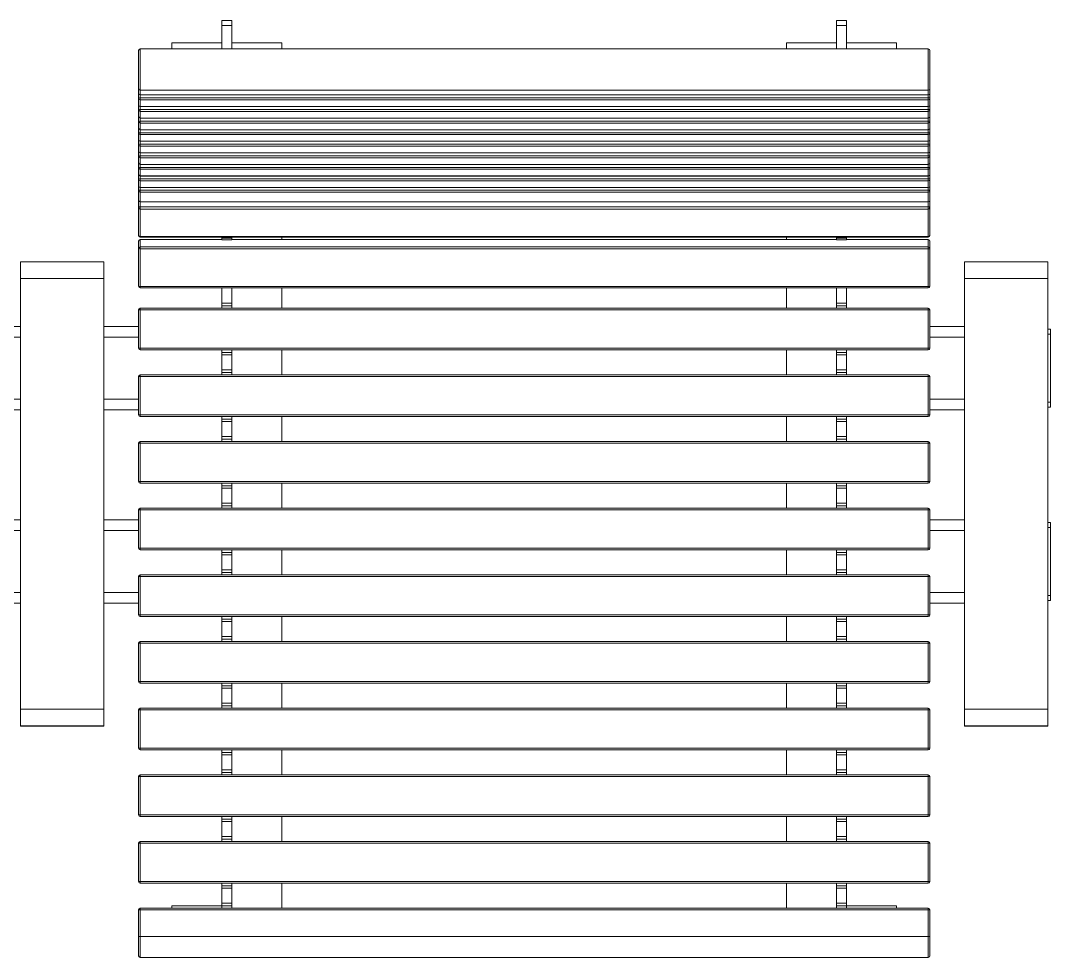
# Model space of a CAD drawing. Header units: millimetres. Extents: x 2717 to 8657, y -3129 to 1071.
# Drawn here: x 5879 to 6497, y -894 to -331 of the extents above; entities that cross this region are included whole.
import ezdxf

# ---------------------------------------------------------------- set-up
doc = ezdxf.new("R2010")
doc.units = ezdxf.units.MM

# ---------------------------------------------------------------- blocks, each defined once
blk = doc.blocks.new('rzut')
at = {"color": 7, "linetype": 'Continuous', "lineweight": 15}
for p, q in [((-2019.42, 739.59), (-2025.42, 739.59)), ((-2025.42, 736.57), (-2025.42, 739.59)), ((-2019.42, 736.57), (-2025.42, 736.57)), ((-2025.42, 726.3), (-2025.42, 736.57)), ((-2019.42, 739.59), (-2019.42, 736.57)), ((-2019.42, 726.3), (-2019.42, 736.57)), ((-1650.42, 739.59), (-1656.42, 739.59)), ((-1656.42, 736.57), (-1656.42, 739.59)), ((-1650.42, 736.57), (-1656.42, 736.57)), ((-1656.42, 726.3), (-1656.42, 736.57)), ((-1650.42, 739.59), (-1650.42, 736.57)), ((-1650.42, 726.3), (-1650.42, 736.57)), ((-2055.42, 726.3), (-2025.42, 726.3)), ((-2055.42, 722.55), (-2055.42, 726.3)), ((-2025.42, 722.55), (-2025.42, 726.3)), ((-2019.42, 726.3), (-1989.42, 726.3)), ((-2019.42, 726.3), (-2019.42, 724.22)), ((-2019.42, 722.55), (-2019.42, 724.22)), ((-1989.42, 726.3), (-1989.42, 722.55)), ((-1686.42, 726.3), (-1656.42, 726.3)), ((-1686.42, 726.3), (-1686.42, 722.55)), ((-1656.42, 726.3), (-1656.42, 724.22)), ((-1656.42, 722.55), (-1656.42, 724.22)), ((-1650.42, 726.3), (-1620.42, 726.3)), ((-1650.42, 724.22), (-1650.42, 726.3)), ((-1650.42, 722.55), (-1650.42, 724.22)), ((-1620.42, 722.55), (-1620.42, 726.3)), ((-2075.42, 698.73), (-2075.42, 721.55)), ((-1601.42, 722.55), (-2074.42, 722.55)), ((-2074.42, 722.55), (-2074.42, 697.74)), ((-1601.42, 697.74), (-1601.42, 722.55)), ((-1600.42, 721.55), (-1600.42, 698.73)), ((-2075.42, 695.94), (-2075.42, 698.73)), ((-1600.42, 698.73), (-1600.42, 695.94)), ((-2075.42, 692.99), (-2075.42, 695.94)), ((-2075.42, 689), (-2075.42, 692.99)), ((-1601.42, 697.74), (-2074.42, 697.74)), ((-2074.42, 697.74), (-2074.42, 694.96)), ((-2074.42, 694.96), (-1601.42, 694.96)), ((-2074.42, 694.96), (-2074.42, 694.94)), ((-2074.42, 694.94), (-1601.42, 694.94)), ((-2074.42, 694.94), (-2074.42, 693.17)), ((-2074.42, 693.17), (-2074.42, 692.01)), ((-2074.42, 693.17), (-1601.42, 693.17)), ((-1601.42, 694.96), (-1601.42, 697.74)), ((-1601.42, 694.94), (-1601.42, 694.96)), ((-1601.42, 693.17), (-1601.42, 694.94)), ((-1601.42, 692.01), (-1601.42, 693.17)), ((-1600.42, 695.94), (-1600.42, 692.99)), ((-1600.42, 692.99), (-1600.42, 689)), ((-2075.42, 686.05), (-2075.42, 689)), ((-1601.42, 692.01), (-2074.42, 692.01)), ((-2074.42, 692.01), (-2074.42, 688.01)), ((-2074.42, 688.01), (-1601.42, 688.01)), ((-2074.42, 688), (-2074.42, 688.01)), ((-2074.42, 688), (-1601.42, 688)), ((-2074.42, 688), (-2074.42, 686.22)), ((-2074.42, 686.22), (-2074.42, 685.06)), ((-2074.42, 686.22), (-1601.42, 686.22)), ((-1601.42, 688.01), (-1601.42, 692.01)), ((-1601.42, 688.01), (-1601.42, 688)), ((-1601.42, 686.22), (-1601.42, 688)), ((-1601.42, 685.06), (-1601.42, 686.22)), ((-1600.42, 689), (-1600.42, 686.05)), ((-2075.42, 682.05), (-2075.42, 686.05)), ((-2075.42, 679.1), (-2075.42, 682.05)), ((-1601.42, 685.06), (-2074.42, 685.06)), ((-2074.42, 685.06), (-2074.42, 681.07)), ((-2074.42, 681.07), (-1601.42, 681.07)), ((-2074.42, 681.05), (-2074.42, 681.07)), ((-2074.42, 681.05), (-1601.42, 681.05)), ((-2074.42, 681.05), (-2074.42, 679.27)), ((-1601.42, 681.07), (-1601.42, 685.06)), ((-1601.42, 681.07), (-1601.42, 681.05)), ((-1601.42, 679.27), (-1601.42, 681.05)), ((-1600.42, 686.05), (-1600.42, 682.05)), ((-1600.42, 682.05), (-1600.42, 679.1)), ((-2075.42, 675.11), (-2075.42, 679.1)), ((-2075.42, 672.15), (-2075.42, 675.11)), ((-2074.42, 679.27), (-2074.42, 678.12)), ((-2074.42, 679.27), (-1601.42, 679.27)), ((-1601.42, 678.12), (-2074.42, 678.12)), ((-2074.42, 678.12), (-2074.42, 674.12)), ((-2074.42, 674.12), (-1601.42, 674.12)), ((-2074.42, 674.11), (-2074.42, 674.12)), ((-2074.42, 674.11), (-1601.42, 674.11)), ((-2074.42, 674.11), (-2074.42, 672.33)), ((-1601.42, 678.12), (-1601.42, 679.27)), ((-1601.42, 674.12), (-1601.42, 678.12)), ((-1601.42, 674.12), (-1601.42, 674.11)), ((-1601.42, 672.33), (-1601.42, 674.11)), ((-1600.42, 679.1), (-1600.42, 675.11)), ((-1600.42, 675.11), (-1600.42, 672.15)), ((-2075.42, 668.16), (-2075.42, 672.15)), ((-2075.42, 665.21), (-2075.42, 668.16)), ((-2074.42, 672.33), (-2074.42, 671.17)), ((-2074.42, 672.33), (-1601.42, 672.33)), ((-1601.42, 671.17), (-2074.42, 671.17)), ((-2074.42, 671.17), (-2074.42, 667.18)), ((-1601.42, 671.17), (-1601.42, 672.33)), ((-1601.42, 667.18), (-1601.42, 671.17)), ((-1600.42, 672.15), (-1600.42, 668.16)), ((-1600.42, 668.16), (-1600.42, 665.21)), ((-2075.42, 661.21), (-2075.42, 665.21)), ((-2074.42, 667.18), (-1601.42, 667.18)), ((-2074.42, 667.16), (-2074.42, 667.18)), ((-2074.42, 667.16), (-1601.42, 667.16)), ((-2074.42, 667.16), (-2074.42, 665.38)), ((-2074.42, 665.38), (-2074.42, 664.22)), ((-2074.42, 665.38), (-1601.42, 665.38)), ((-1601.42, 664.22), (-2074.42, 664.22)), ((-2074.42, 664.22), (-2074.42, 660.23)), ((-1601.42, 667.18), (-1601.42, 667.16)), ((-1601.42, 665.38), (-1601.42, 667.16)), ((-1601.42, 664.22), (-1601.42, 665.38)), ((-1601.42, 660.23), (-1601.42, 664.22)), ((-1600.42, 665.21), (-1600.42, 661.21)), ((-2075.42, 658.26), (-2075.42, 661.21)), ((-2075.42, 654.27), (-2075.42, 658.26)), ((-2074.42, 660.23), (-1601.42, 660.23)), ((-2074.42, 660.21), (-2074.42, 660.23)), ((-2074.42, 660.21), (-1601.42, 660.21)), ((-2074.42, 660.21), (-2074.42, 658.44)), ((-2074.42, 658.44), (-2074.42, 657.28)), ((-2074.42, 658.44), (-1601.42, 658.44)), ((-1601.42, 657.28), (-2074.42, 657.28)), ((-2074.42, 657.28), (-2074.42, 653.28)), ((-1601.42, 660.23), (-1601.42, 660.21)), ((-1601.42, 658.44), (-1601.42, 660.21)), ((-1601.42, 657.28), (-1601.42, 658.44)), ((-1601.42, 653.28), (-1601.42, 657.28)), ((-1600.42, 661.21), (-1600.42, 658.26)), ((-1600.42, 658.26), (-1600.42, 654.27)), ((-2075.42, 651.32), (-2075.42, 654.27)), ((-2075.42, 647.32), (-2075.42, 651.32)), ((-2074.42, 653.28), (-1601.42, 653.28)), ((-2074.42, 653.27), (-2074.42, 653.28)), ((-2074.42, 653.27), (-1601.42, 653.27)), ((-2074.42, 653.27), (-2074.42, 651.49)), ((-2074.42, 651.49), (-2074.42, 650.33)), ((-2074.42, 651.49), (-1601.42, 651.49)), ((-1601.42, 650.33), (-2074.42, 650.33)), ((-2074.42, 650.33), (-2074.42, 646.34)), ((-1601.42, 653.28), (-1601.42, 653.27)), ((-1601.42, 651.49), (-1601.42, 653.27)), ((-1601.42, 650.33), (-1601.42, 651.49)), ((-1601.42, 646.34), (-1601.42, 650.33)), ((-1600.42, 654.27), (-1600.42, 651.32)), ((-1600.42, 651.32), (-1600.42, 647.32)), ((-2075.42, 644.37), (-2075.42, 647.32)), ((-2075.42, 640.38), (-2075.42, 644.37)), ((-2074.42, 646.34), (-1601.42, 646.34)), ((-2074.42, 646.32), (-2074.42, 646.34)), ((-2074.42, 646.32), (-1601.42, 646.32)), ((-2074.42, 646.32), (-2074.42, 644.54)), ((-2074.42, 644.54), (-2074.42, 643.39)), ((-2074.42, 644.54), (-1601.42, 644.54)), ((-1601.42, 643.39), (-2074.42, 643.39)), ((-2074.42, 643.39), (-2074.42, 639.39)), ((-1601.42, 646.34), (-1601.42, 646.32)), ((-1601.42, 644.54), (-1601.42, 646.32)), ((-1601.42, 643.39), (-1601.42, 644.54)), ((-1601.42, 639.39), (-1601.42, 643.39)), ((-1600.42, 647.32), (-1600.42, 644.37)), ((-1600.42, 644.37), (-1600.42, 640.38)), ((-2075.42, 637.51), (-2075.42, 640.38)), ((-2075.42, 631.73), (-2075.42, 637.51)), ((-2074.42, 639.39), (-1601.42, 639.39)), ((-2074.42, 639.38), (-2074.42, 639.39)), ((-2074.42, 639.38), (-1601.42, 639.38)), ((-2074.42, 639.38), (-2074.42, 637.76)), ((-2074.42, 637.76), (-2074.42, 636.54)), ((-2074.42, 637.76), (-1601.42, 637.76)), ((-1601.42, 639.39), (-1601.42, 639.38)), ((-1601.42, 637.76), (-1601.42, 639.38)), ((-1601.42, 636.54), (-1601.42, 637.76)), ((-1600.42, 640.38), (-1600.42, 637.51)), ((-1600.42, 637.51), (-1600.42, 631.73)), ((-2075.42, 627.2), (-2075.42, 631.73)), ((-1601.42, 636.54), (-2074.42, 636.54)), ((-2074.42, 636.54), (-2074.42, 630.76)), ((-2074.42, 630.76), (-1601.42, 630.76)), ((-2074.42, 630.73), (-2074.42, 630.76)), ((-2074.42, 630.73), (-1601.42, 630.73)), ((-2074.42, 630.73), (-2074.42, 627.92)), ((-1601.42, 630.76), (-1601.42, 636.54)), ((-1601.42, 630.76), (-1601.42, 630.73)), ((-1601.42, 627.92), (-1601.42, 630.73)), ((-1600.42, 631.73), (-1600.42, 627.2)), ((-2075.42, 610.66), (-2075.42, 627.2)), ((-2074.42, 626.51), (-2074.42, 627.92)), ((-2074.42, 627.92), (-1601.42, 627.92)), ((-1601.42, 626.51), (-2074.42, 626.51)), ((-2074.42, 626.51), (-2074.42, 609.97)), ((-1601.42, 627.92), (-1601.42, 626.51)), ((-1601.42, 609.97), (-1601.42, 626.51)), ((-1600.42, 627.2), (-1600.42, 610.66)), ((-2075.42, 602.76), (-2075.42, 607.2)), ((-2074.42, 609.97), (-1601.42, 609.97)), ((-2074.42, 609.97), (-2074.42, 609.66)), ((-2074.42, 609.66), (-1601.42, 609.66)), ((-2025.42, 608.2), (-2074.42, 608.2)), ((-2074.42, 608.18), (-2074.42, 608.2)), ((-2074.42, 608.18), (-2074.42, 603.74)), ((-2025.42, 608.18), (-2074.42, 608.18)), ((-2025.42, 609), (-2025.42, 609.66)), ((-2025.42, 609), (-2019.42, 609)), ((-2025.42, 608.1), (-2025.42, 609)), ((-2025.42, 608.1), (-2019.42, 608.1)), ((-2019.42, 609), (-2019.42, 609.66)), ((-2019.42, 609), (-2019.42, 608.1)), ((-1656.42, 608.2), (-2019.42, 608.2)), ((-1656.42, 608.18), (-2019.42, 608.18)), ((-1989.42, 609.66), (-1989.42, 608.2)), ((-1686.42, 609.66), (-1686.42, 608.2)), ((-1656.42, 609), (-1656.42, 609.66)), ((-1656.42, 609), (-1650.42, 609)), ((-1656.42, 608.1), (-1656.42, 609)), ((-1656.42, 608.1), (-1650.42, 608.1)), ((-1650.42, 609), (-1650.42, 609.66)), ((-1650.42, 609), (-1650.42, 608.1)), ((-1601.42, 608.2), (-1650.42, 608.2)), ((-1601.42, 608.18), (-1650.42, 608.18)), ((-1601.42, 609.66), (-1601.42, 609.97)), ((-1601.42, 608.2), (-1601.42, 608.18)), ((-1601.42, 603.74), (-1601.42, 608.18)), ((-1600.42, 607.2), (-1600.42, 602.76)), ((-2075.42, 580.2), (-2075.42, 602.76)), ((-2074.42, 602.57), (-2074.42, 603.74)), ((-2074.42, 603.74), (-1601.42, 603.74)), ((-1601.42, 602.57), (-2074.42, 602.57)), ((-2074.42, 602.57), (-2074.42, 580)), ((-1601.42, 603.74), (-1601.42, 602.57)), ((-1601.42, 580), (-1601.42, 602.57)), ((-1600.42, 602.76), (-1600.42, 580.2)), ((-2096.26, 594.77), (-2146.26, 594.77)), ((-2146.26, 594.77), (-2146.26, 584.78)), ((-2096.26, 594.77), (-2096.26, 584.78)), ((-1529.61, 594.77), (-1579.61, 594.77)), ((-1579.61, 594.77), (-1579.61, 584.78)), ((-1529.61, 594.77), (-1529.61, 584.78)), ((-2146.26, 584.78), (-2146.26, 326.28)), ((-2146.26, 584.78), (-2096.26, 584.78)), ((-2096.26, 584.78), (-2096.26, 326.28)), ((-1579.61, 584.78), (-1579.61, 326.28)), ((-1579.61, 584.78), (-1529.61, 584.78)), ((-1529.61, 584.78), (-1529.61, 326.28)), ((-2074.42, 580), (-1601.42, 580)), ((-2074.42, 580), (-2074.42, 579.2)), ((-2074.42, 579.2), (-1601.42, 579.2)), ((-2019.42, 579.19), (-2025.42, 579.19)), ((-2025.42, 569.92), (-2025.42, 579.19)), ((-2019.42, 569.92), (-2019.42, 579.19)), ((-1989.42, 579.2), (-1989.42, 566.92)), ((-1686.42, 579.2), (-1686.42, 566.92)), ((-1650.42, 579.19), (-1656.42, 579.19)), ((-1656.42, 569.92), (-1656.42, 579.19)), ((-1650.42, 569.92), (-1650.42, 579.19)), ((-1601.42, 579.2), (-1601.42, 580)), ((-2025.42, 569.92), (-2019.42, 569.92)), ((-2025.42, 568.42), (-2025.42, 569.92)), ((-2019.42, 569.92), (-2019.42, 568.42)), ((-1656.42, 569.92), (-1650.42, 569.92)), ((-1656.42, 568.42), (-1656.42, 569.92)), ((-1650.42, 569.92), (-1650.42, 568.42)), ((-2075.42, 542.92), (-2075.42, 565.92)), ((-2074.42, 565.92), (-2075.42, 565.92)), ((-2074.42, 565.92), (-2074.42, 566.92)), ((-2074.42, 566.92), (-1601.42, 566.92)), ((-2074.42, 565.92), (-2074.42, 542.92)), ((-1601.42, 565.92), (-2074.42, 565.92)), ((-2019.42, 568.42), (-2025.42, 568.42)), ((-2025.42, 566.92), (-2025.42, 568.42)), ((-2019.42, 568.42), (-2019.42, 566.92)), ((-1656.42, 568.42), (-1656.42, 566.92)), ((-1650.42, 568.42), (-1656.42, 568.42)), ((-1650.42, 566.92), (-1650.42, 568.42)), ((-1601.42, 566.92), (-1601.42, 565.92)), ((-1601.42, 542.92), (-1601.42, 565.92)), ((-1600.42, 565.92), (-1601.42, 565.92)), ((-1600.42, 565.92), (-1600.42, 542.92)), ((-2146.26, 556.03), (-2167.09, 556.03)), ((-2075.42, 556.03), (-2096.26, 556.03)), ((-1579.61, 556.03), (-1600.42, 556.03)), ((-1528.11, 554.43), (-1529.61, 554.43)), ((-1528.11, 551.43), (-1529.61, 551.43)), ((-1528.11, 554.43), (-1528.11, 551.43)), ((-1528.11, 551.43), (-1528.11, 510.63)), ((-2146.26, 549.63), (-2167.09, 549.63)), ((-2075.42, 549.63), (-2096.26, 549.63)), ((-1579.61, 549.63), (-1600.42, 549.63)), ((-2074.42, 542.92), (-2075.42, 542.92)), ((-2074.42, 542.92), (-2074.42, 541.92)), ((-2074.42, 542.92), (-1601.42, 542.92)), ((-1601.42, 541.92), (-2074.42, 541.92)), ((-2025.42, 540.42), (-2025.42, 541.92)), ((-2025.42, 540.42), (-2019.42, 540.42)), ((-2025.42, 538.92), (-2025.42, 540.42)), ((-2019.42, 538.92), (-2025.42, 538.92)), ((-2025.42, 529.92), (-2025.42, 538.92)), ((-2019.42, 541.92), (-2019.42, 540.42)), ((-2019.42, 540.42), (-2019.42, 538.92)), ((-2019.42, 529.92), (-2019.42, 538.92)), ((-1989.42, 541.92), (-1989.42, 526.92)), ((-1686.42, 541.92), (-1686.42, 526.92)), ((-1656.42, 541.92), (-1656.42, 540.42)), ((-1656.42, 540.42), (-1650.42, 540.42)), ((-1656.42, 538.92), (-1656.42, 540.42)), ((-1650.42, 538.92), (-1656.42, 538.92)), ((-1656.42, 529.92), (-1656.42, 538.92)), ((-1650.42, 540.42), (-1650.42, 541.92)), ((-1650.42, 540.42), (-1650.42, 538.92)), ((-1650.42, 529.92), (-1650.42, 538.92)), ((-1601.42, 541.92), (-1601.42, 542.92)), ((-1600.42, 542.92), (-1601.42, 542.92)), ((-2075.42, 502.92), (-2075.42, 525.92)), ((-2074.42, 525.92), (-2075.42, 525.92)), ((-2074.42, 525.92), (-2074.42, 526.92)), ((-2074.42, 526.92), (-1601.42, 526.92)), ((-2074.42, 525.92), (-2074.42, 502.92)), ((-1601.42, 525.92), (-2074.42, 525.92)), ((-2025.42, 529.92), (-2019.42, 529.92)), ((-2025.42, 528.42), (-2025.42, 529.92)), ((-2019.42, 528.42), (-2025.42, 528.42)), ((-2025.42, 526.92), (-2025.42, 528.42)), ((-2019.42, 529.92), (-2019.42, 528.42)), ((-2019.42, 528.42), (-2019.42, 526.92)), ((-1656.42, 529.92), (-1650.42, 529.92)), ((-1656.42, 528.42), (-1656.42, 529.92)), ((-1656.42, 528.42), (-1656.42, 526.92)), ((-1650.42, 528.42), (-1656.42, 528.42)), ((-1650.42, 529.92), (-1650.42, 528.42)), ((-1650.42, 526.92), (-1650.42, 528.42)), ((-1601.42, 526.92), (-1601.42, 525.92)), ((-1601.42, 502.92), (-1601.42, 525.92)), ((-1600.42, 525.92), (-1601.42, 525.92)), ((-1600.42, 525.92), (-1600.42, 502.92)), ((-2146.26, 512.43), (-2167.09, 512.43)), ((-2075.42, 512.43), (-2096.26, 512.43)), ((-1579.61, 512.43), (-1600.42, 512.43)), ((-1528.11, 510.63), (-1529.61, 510.63)), ((-1528.11, 507.63), (-1529.61, 507.63)), ((-1528.11, 510.63), (-1528.11, 507.63)), ((-2146.26, 506.03), (-2167.09, 506.03)), ((-2075.42, 506.03), (-2096.26, 506.03)), ((-2074.42, 502.92), (-2075.42, 502.92)), ((-2074.42, 502.92), (-2074.42, 501.92)), ((-2074.42, 502.92), (-1601.42, 502.92)), ((-1601.42, 501.92), (-2074.42, 501.92)), ((-2025.42, 500.42), (-2025.42, 501.92)), ((-2019.42, 501.92), (-2019.42, 500.42)), ((-1989.42, 501.92), (-1989.42, 486.92)), ((-1686.42, 501.92), (-1686.42, 486.92)), ((-1656.42, 501.92), (-1656.42, 500.42)), ((-1650.42, 500.42), (-1650.42, 501.92)), ((-1601.42, 501.92), (-1601.42, 502.92)), ((-1600.42, 502.92), (-1601.42, 502.92)), ((-1579.61, 506.03), (-1600.42, 506.03)), ((-2025.42, 500.42), (-2019.42, 500.42)), ((-2025.42, 498.92), (-2025.42, 500.42)), ((-2019.42, 498.92), (-2025.42, 498.92)), ((-2025.42, 489.92), (-2025.42, 498.92)), ((-2019.42, 500.42), (-2019.42, 498.92)), ((-2019.42, 489.92), (-2019.42, 498.92)), ((-1656.42, 500.42), (-1650.42, 500.42)), ((-1656.42, 498.92), (-1656.42, 500.42)), ((-1650.42, 498.92), (-1656.42, 498.92)), ((-1656.42, 489.92), (-1656.42, 498.92)), ((-1650.42, 500.42), (-1650.42, 498.92)), ((-1650.42, 489.92), (-1650.42, 498.92)), ((-2025.42, 489.92), (-2019.42, 489.92)), ((-2025.42, 488.42), (-2025.42, 489.92)), ((-2019.42, 488.42), (-2025.42, 488.42)), ((-2025.42, 486.92), (-2025.42, 488.42)), ((-2019.42, 489.92), (-2019.42, 488.42)), ((-2019.42, 488.42), (-2019.42, 486.92)), ((-1656.42, 489.92), (-1650.42, 489.92)), ((-1656.42, 488.42), (-1656.42, 489.92)), ((-1656.42, 488.42), (-1656.42, 486.92)), ((-1650.42, 488.42), (-1656.42, 488.42)), ((-1650.42, 489.92), (-1650.42, 488.42)), ((-1650.42, 486.92), (-1650.42, 488.42)), ((-2075.42, 462.92), (-2075.42, 485.92)), ((-2074.42, 485.92), (-2075.42, 485.92)), ((-2074.42, 485.92), (-2074.42, 486.92)), ((-2074.42, 486.92), (-1601.42, 486.92)), ((-2074.42, 485.92), (-2074.42, 462.92)), ((-1601.42, 485.92), (-2074.42, 485.92)), ((-1601.42, 486.92), (-1601.42, 485.92)), ((-1601.42, 462.92), (-1601.42, 485.92)), ((-1600.42, 485.92), (-1601.42, 485.92)), ((-1600.42, 485.92), (-1600.42, 462.92)), ((-2074.42, 462.92), (-2075.42, 462.92)), ((-2074.42, 462.92), (-2074.42, 461.92)), ((-2074.42, 462.92), (-1601.42, 462.92)), ((-1601.42, 461.92), (-2074.42, 461.92)), ((-2025.42, 460.42), (-2025.42, 461.92)), ((-2025.42, 460.42), (-2019.42, 460.42)), ((-2025.42, 458.92), (-2025.42, 460.42)), ((-2019.42, 458.92), (-2025.42, 458.92)), ((-2025.42, 449.92), (-2025.42, 458.92)), ((-2019.42, 461.92), (-2019.42, 460.42)), ((-2019.42, 460.42), (-2019.42, 458.92)), ((-2019.42, 449.92), (-2019.42, 458.92)), ((-1989.42, 461.92), (-1989.42, 446.92)), ((-1686.42, 461.92), (-1686.42, 446.92)), ((-1656.42, 461.92), (-1656.42, 460.42)), ((-1656.42, 460.42), (-1650.42, 460.42)), ((-1656.42, 458.92), (-1656.42, 460.42)), ((-1650.42, 458.92), (-1656.42, 458.92)), ((-1656.42, 449.92), (-1656.42, 458.92)), ((-1650.42, 460.42), (-1650.42, 461.92)), ((-1650.42, 460.42), (-1650.42, 458.92)), ((-1650.42, 449.92), (-1650.42, 458.92)), ((-1601.42, 461.92), (-1601.42, 462.92)), ((-1600.42, 462.92), (-1601.42, 462.92)), ((-2075.42, 422.92), (-2075.42, 445.92)), ((-2074.42, 445.92), (-2075.42, 445.92)), ((-2074.42, 445.92), (-2074.42, 446.92)), ((-2074.42, 446.92), (-1601.42, 446.92)), ((-2074.42, 445.92), (-2074.42, 422.92)), ((-1601.42, 445.92), (-2074.42, 445.92)), ((-2025.42, 449.92), (-2019.42, 449.92)), ((-2025.42, 448.42), (-2025.42, 449.92)), ((-2019.42, 448.42), (-2025.42, 448.42)), ((-2025.42, 446.92), (-2025.42, 448.42)), ((-2019.42, 449.92), (-2019.42, 448.42)), ((-2019.42, 448.42), (-2019.42, 446.92)), ((-1656.42, 449.92), (-1650.42, 449.92)), ((-1656.42, 448.42), (-1656.42, 449.92)), ((-1656.42, 448.42), (-1656.42, 446.92)), ((-1650.42, 448.42), (-1656.42, 448.42)), ((-1650.42, 449.92), (-1650.42, 448.42)), ((-1650.42, 446.92), (-1650.42, 448.42)), ((-1601.42, 446.92), (-1601.42, 445.92)), ((-1601.42, 422.92), (-1601.42, 445.92)), ((-1600.42, 445.92), (-1601.42, 445.92)), ((-1600.42, 445.92), (-1600.42, 422.92)), ((-2146.26, 439.91), (-2167.09, 439.91)), ((-2075.42, 439.91), (-2096.26, 439.91)), ((-1579.61, 439.91), (-1600.42, 439.91)), ((-2146.26, 433.51), (-2167.09, 433.51)), ((-2075.42, 433.51), (-2096.26, 433.51)), ((-1579.61, 433.51), (-1600.42, 433.51)), ((-1528.11, 438.31), (-1529.61, 438.31)), ((-1528.11, 435.31), (-1529.61, 435.31)), ((-1528.11, 438.31), (-1528.11, 435.31)), ((-1528.11, 435.31), (-1528.11, 394.51)), ((-2074.42, 422.92), (-2075.42, 422.92)), ((-2074.42, 422.92), (-2074.42, 421.92)), ((-2074.42, 422.92), (-1601.42, 422.92)), ((-1601.42, 421.92), (-2074.42, 421.92)), ((-2025.42, 420.42), (-2025.42, 421.92)), ((-2025.42, 420.42), (-2019.42, 420.42)), ((-2025.42, 418.92), (-2025.42, 420.42)), ((-2019.42, 421.92), (-2019.42, 420.42)), ((-2019.42, 420.42), (-2019.42, 418.92)), ((-1989.42, 421.92), (-1989.42, 406.92)), ((-1686.42, 421.92), (-1686.42, 406.92)), ((-1656.42, 421.92), (-1656.42, 420.42)), ((-1656.42, 420.42), (-1650.42, 420.42)), ((-1656.42, 418.92), (-1656.42, 420.42)), ((-1650.42, 420.42), (-1650.42, 421.92)), ((-1650.42, 420.42), (-1650.42, 418.92)), ((-1601.42, 421.92), (-1601.42, 422.92)), ((-1600.42, 422.92), (-1601.42, 422.92)), ((-2019.42, 418.92), (-2025.42, 418.92)), ((-2025.42, 409.92), (-2025.42, 418.92)), ((-2019.42, 409.92), (-2019.42, 418.92)), ((-1650.42, 418.92), (-1656.42, 418.92)), ((-1656.42, 409.92), (-1656.42, 418.92)), ((-1650.42, 409.92), (-1650.42, 418.92)), ((-2025.42, 409.92), (-2019.42, 409.92)), ((-2025.42, 408.42), (-2025.42, 409.92)), ((-2019.42, 408.42), (-2025.42, 408.42)), ((-2025.42, 406.92), (-2025.42, 408.42)), ((-2019.42, 409.92), (-2019.42, 408.42)), ((-2019.42, 408.42), (-2019.42, 406.92)), ((-1656.42, 409.92), (-1650.42, 409.92)), ((-1656.42, 408.42), (-1656.42, 409.92)), ((-1656.42, 408.42), (-1656.42, 406.92)), ((-1650.42, 408.42), (-1656.42, 408.42)), ((-1650.42, 409.92), (-1650.42, 408.42)), ((-1650.42, 406.92), (-1650.42, 408.42)), ((-2075.42, 382.92), (-2075.42, 405.92)), ((-2074.42, 405.92), (-2075.42, 405.92)), ((-2074.42, 405.92), (-2074.42, 406.92)), ((-2074.42, 406.92), (-1601.42, 406.92)), ((-2074.42, 405.92), (-2074.42, 382.92)), ((-1601.42, 405.92), (-2074.42, 405.92)), ((-1601.42, 406.92), (-1601.42, 405.92)), ((-1601.42, 382.92), (-1601.42, 405.92)), ((-1600.42, 405.92), (-1601.42, 405.92)), ((-1600.42, 405.92), (-1600.42, 382.92)), ((-2146.26, 396.31), (-2167.09, 396.31)), ((-2075.42, 396.31), (-2096.26, 396.31)), ((-1579.61, 396.31), (-1600.42, 396.31)), ((-2146.26, 389.91), (-2167.09, 389.91)), ((-2075.42, 389.91), (-2096.26, 389.91)), ((-1579.61, 389.91), (-1600.42, 389.91)), ((-1528.11, 394.51), (-1529.61, 394.51)), ((-1528.11, 391.51), (-1529.61, 391.51)), ((-1528.11, 394.51), (-1528.11, 391.51)), ((-2074.42, 382.92), (-2075.42, 382.92)), ((-2074.42, 382.92), (-2074.42, 381.92)), ((-2074.42, 382.92), (-1601.42, 382.92)), ((-1601.42, 381.92), (-2074.42, 381.92)), ((-2025.42, 380.42), (-2025.42, 381.92)), ((-2025.42, 380.42), (-2019.42, 380.42)), ((-2025.42, 378.92), (-2025.42, 380.42)), ((-2019.42, 378.92), (-2025.42, 378.92)), ((-2025.42, 369.92), (-2025.42, 378.92)), ((-2019.42, 381.92), (-2019.42, 380.42)), ((-2019.42, 380.42), (-2019.42, 378.92)), ((-2019.42, 369.92), (-2019.42, 378.92)), ((-1989.42, 381.92), (-1989.42, 366.92)), ((-1686.42, 381.92), (-1686.42, 366.92)), ((-1656.42, 381.92), (-1656.42, 380.42)), ((-1656.42, 380.42), (-1650.42, 380.42)), ((-1656.42, 378.92), (-1656.42, 380.42)), ((-1650.42, 378.92), (-1656.42, 378.92)), ((-1656.42, 369.92), (-1656.42, 378.92)), ((-1650.42, 380.42), (-1650.42, 381.92)), ((-1650.42, 380.42), (-1650.42, 378.92)), ((-1650.42, 369.92), (-1650.42, 378.92)), ((-1601.42, 381.92), (-1601.42, 382.92)), ((-1600.42, 382.92), (-1601.42, 382.92)), ((-2075.42, 342.92), (-2075.42, 365.92)), ((-2074.42, 365.92), (-2075.42, 365.92)), ((-2074.42, 365.92), (-2074.42, 366.92)), ((-2074.42, 366.92), (-1601.42, 366.92)), ((-2074.42, 365.92), (-2074.42, 342.92)), ((-1601.42, 365.92), (-2074.42, 365.92)), ((-2025.42, 369.92), (-2019.42, 369.92)), ((-2025.42, 368.42), (-2025.42, 369.92)), ((-2019.42, 368.42), (-2025.42, 368.42)), ((-2025.42, 366.92), (-2025.42, 368.42)), ((-2019.42, 369.92), (-2019.42, 368.42)), ((-2019.42, 368.42), (-2019.42, 366.92)), ((-1656.42, 369.92), (-1650.42, 369.92)), ((-1656.42, 368.42), (-1656.42, 369.92)), ((-1656.42, 368.42), (-1656.42, 366.92)), ((-1650.42, 368.42), (-1656.42, 368.42)), ((-1650.42, 369.92), (-1650.42, 368.42)), ((-1650.42, 366.92), (-1650.42, 368.42)), ((-1601.42, 366.92), (-1601.42, 365.92)), ((-1601.42, 342.92), (-1601.42, 365.92)), ((-1600.42, 365.92), (-1601.42, 365.92)), ((-1600.42, 365.92), (-1600.42, 342.92)), ((-2074.42, 342.92), (-2075.42, 342.92)), ((-2074.42, 342.92), (-2074.42, 341.92)), ((-2074.42, 342.92), (-1601.42, 342.92)), ((-1601.42, 341.92), (-2074.42, 341.92)), ((-2025.42, 340.42), (-2025.42, 341.92)), ((-2025.42, 340.42), (-2019.42, 340.42)), ((-2025.42, 338.92), (-2025.42, 340.42)), ((-2019.42, 341.92), (-2019.42, 340.42)), ((-2019.42, 340.42), (-2019.42, 338.92)), ((-1989.42, 341.92), (-1989.42, 326.92)), ((-1686.42, 341.92), (-1686.42, 326.92)), ((-1656.42, 341.92), (-1656.42, 340.42)), ((-1656.42, 340.42), (-1650.42, 340.42)), ((-1656.42, 338.92), (-1656.42, 340.42)), ((-1650.42, 340.42), (-1650.42, 341.92)), ((-1650.42, 340.42), (-1650.42, 338.92)), ((-1601.42, 341.92), (-1601.42, 342.92)), ((-1600.42, 342.92), (-1601.42, 342.92)), ((-2019.42, 338.92), (-2025.42, 338.92)), ((-2025.42, 329.92), (-2025.42, 338.92)), ((-2019.42, 329.92), (-2019.42, 338.92)), ((-1650.42, 338.92), (-1656.42, 338.92)), ((-1656.42, 329.92), (-1656.42, 338.92)), ((-1650.42, 329.92), (-1650.42, 338.92)), ((-2025.42, 329.92), (-2019.42, 329.92)), ((-2025.42, 328.42), (-2025.42, 329.92)), ((-2019.42, 328.42), (-2025.42, 328.42)), ((-2025.42, 326.92), (-2025.42, 328.42)), ((-2019.42, 329.92), (-2019.42, 328.42)), ((-2019.42, 328.42), (-2019.42, 326.92)), ((-1656.42, 329.92), (-1650.42, 329.92)), ((-1656.42, 328.42), (-1656.42, 329.92)), ((-1656.42, 328.42), (-1656.42, 326.92)), ((-1650.42, 328.42), (-1656.42, 328.42)), ((-1650.42, 329.92), (-1650.42, 328.42)), ((-1650.42, 326.92), (-1650.42, 328.42)), ((-2146.26, 326.28), (-2146.26, 316.28)), ((-2146.26, 326.28), (-2096.26, 326.28)), ((-2096.26, 326.28), (-2096.26, 316.28)), ((-2075.42, 302.92), (-2075.42, 325.92)), ((-2074.42, 325.92), (-2075.42, 325.92)), ((-2074.42, 325.92), (-2074.42, 326.92)), ((-2074.42, 326.92), (-1601.42, 326.92)), ((-2074.42, 325.92), (-2074.42, 302.92)), ((-1601.42, 325.92), (-2074.42, 325.92)), ((-1601.42, 326.92), (-1601.42, 325.92)), ((-1601.42, 302.92), (-1601.42, 325.92)), ((-1600.42, 325.92), (-1601.42, 325.92)), ((-1600.42, 325.92), (-1600.42, 302.92)), ((-1579.61, 326.28), (-1579.61, 316.28)), ((-1579.61, 326.28), (-1529.61, 326.28)), ((-1529.61, 326.28), (-1529.61, 316.28)), ((-2146.26, 316.28), (-2096.26, 316.28)), ((-2146.26, 316.28), (-2146.26, 316.25)), ((-2146.26, 316.25), (-2096.26, 316.25)), ((-2096.26, 316.28), (-2096.26, 316.25)), ((-1579.61, 316.28), (-1529.61, 316.28)), ((-1579.61, 316.28), (-1579.61, 316.25)), ((-1579.61, 316.25), (-1529.61, 316.25)), ((-1529.61, 316.28), (-1529.61, 316.25)), ((-2074.42, 302.92), (-2075.42, 302.92)), ((-2074.42, 302.92), (-2074.42, 301.92)), ((-2074.42, 302.92), (-1601.42, 302.92)), ((-1601.42, 301.92), (-1601.42, 302.92)), ((-1600.42, 302.92), (-1601.42, 302.92)), ((-1601.42, 301.92), (-2074.42, 301.92)), ((-2025.42, 300.42), (-2025.42, 301.92)), ((-2025.42, 300.42), (-2019.42, 300.42)), ((-2025.42, 298.92), (-2025.42, 300.42)), ((-2019.42, 298.92), (-2025.42, 298.92)), ((-2025.42, 289.92), (-2025.42, 298.92)), ((-2019.42, 301.92), (-2019.42, 300.42)), ((-2019.42, 300.42), (-2019.42, 298.92)), ((-2019.42, 289.92), (-2019.42, 298.92)), ((-1989.42, 301.92), (-1989.42, 286.92)), ((-1686.42, 301.92), (-1686.42, 286.92)), ((-1656.42, 301.92), (-1656.42, 300.42)), ((-1656.42, 300.42), (-1650.42, 300.42)), ((-1656.42, 298.92), (-1656.42, 300.42)), ((-1650.42, 298.92), (-1656.42, 298.92)), ((-1656.42, 289.92), (-1656.42, 298.92)), ((-1650.42, 300.42), (-1650.42, 301.92)), ((-1650.42, 300.42), (-1650.42, 298.92)), ((-1650.42, 289.92), (-1650.42, 298.92)), ((-2075.42, 262.92), (-2075.42, 285.92)), ((-2074.42, 285.92), (-2075.42, 285.92)), ((-2074.42, 285.92), (-2074.42, 286.92)), ((-2074.42, 286.92), (-1601.42, 286.92)), ((-2074.42, 285.92), (-2074.42, 262.92)), ((-1601.42, 285.92), (-2074.42, 285.92)), ((-2025.42, 289.92), (-2019.42, 289.92)), ((-2025.42, 288.42), (-2025.42, 289.92)), ((-2019.42, 288.42), (-2025.42, 288.42)), ((-2025.42, 286.92), (-2025.42, 288.42)), ((-2019.42, 289.92), (-2019.42, 288.42)), ((-2019.42, 288.42), (-2019.42, 286.92)), ((-1656.42, 289.92), (-1650.42, 289.92)), ((-1656.42, 288.42), (-1656.42, 289.92)), ((-1656.42, 288.42), (-1656.42, 286.92)), ((-1650.42, 288.42), (-1656.42, 288.42)), ((-1650.42, 289.92), (-1650.42, 288.42)), ((-1650.42, 286.92), (-1650.42, 288.42)), ((-1601.42, 286.92), (-1601.42, 285.92)), ((-1601.42, 262.92), (-1601.42, 285.92)), ((-1600.42, 285.92), (-1601.42, 285.92)), ((-1600.42, 285.92), (-1600.42, 262.92)), ((-2074.42, 262.92), (-2075.42, 262.92)), ((-2074.42, 262.92), (-2074.42, 261.92)), ((-2074.42, 262.92), (-1601.42, 262.92)), ((-1601.42, 261.92), (-2074.42, 261.92)), ((-2025.42, 260.42), (-2025.42, 261.92)), ((-2025.42, 260.42), (-2019.42, 260.42)), ((-2025.42, 258.92), (-2025.42, 260.42)), ((-2019.42, 261.92), (-2019.42, 260.42)), ((-2019.42, 260.42), (-2019.42, 258.92)), ((-1989.42, 261.92), (-1989.42, 246.92)), ((-1686.42, 261.92), (-1686.42, 246.92)), ((-1656.42, 261.92), (-1656.42, 260.42)), ((-1656.42, 260.42), (-1650.42, 260.42)), ((-1656.42, 258.92), (-1656.42, 260.42)), ((-1650.42, 260.42), (-1650.42, 261.92)), ((-1650.42, 260.42), (-1650.42, 258.92)), ((-1601.42, 261.92), (-1601.42, 262.92)), ((-1600.42, 262.92), (-1601.42, 262.92)), ((-2019.42, 258.92), (-2025.42, 258.92)), ((-2025.42, 249.92), (-2025.42, 258.92)), ((-2019.42, 249.92), (-2019.42, 258.92)), ((-1650.42, 258.92), (-1656.42, 258.92)), ((-1656.42, 249.92), (-1656.42, 258.92)), ((-1650.42, 249.92), (-1650.42, 258.92)), ((-2025.42, 249.92), (-2019.42, 249.92)), ((-2025.42, 248.42), (-2025.42, 249.92)), ((-2019.42, 248.42), (-2025.42, 248.42)), ((-2025.42, 246.92), (-2025.42, 248.42)), ((-2019.42, 249.92), (-2019.42, 248.42)), ((-2019.42, 248.42), (-2019.42, 246.92)), ((-1656.42, 249.92), (-1650.42, 249.92)), ((-1656.42, 248.42), (-1656.42, 249.92)), ((-1656.42, 248.42), (-1656.42, 246.92)), ((-1650.42, 248.42), (-1656.42, 248.42)), ((-1650.42, 249.92), (-1650.42, 248.42)), ((-1650.42, 246.92), (-1650.42, 248.42)), ((-2075.42, 222.92), (-2075.42, 245.92)), ((-2074.42, 245.92), (-2075.42, 245.92)), ((-2074.42, 245.92), (-2074.42, 246.92)), ((-2074.42, 246.92), (-1601.42, 246.92)), ((-2074.42, 245.92), (-2074.42, 222.92)), ((-1601.42, 245.92), (-2074.42, 245.92)), ((-1601.42, 246.92), (-1601.42, 245.92)), ((-1601.42, 222.92), (-1601.42, 245.92)), ((-1600.42, 245.92), (-1601.42, 245.92)), ((-1600.42, 245.92), (-1600.42, 222.92)), ((-2074.42, 222.92), (-2075.42, 222.92)), ((-2074.42, 222.92), (-2074.42, 221.92)), ((-2074.42, 222.92), (-1601.42, 222.92)), ((-1601.42, 221.92), (-1601.42, 222.92)), ((-1600.42, 222.92), (-1601.42, 222.92)), ((-1601.42, 221.92), (-2074.42, 221.92)), ((-2025.42, 220.42), (-2025.42, 221.92)), ((-2025.42, 220.42), (-2019.42, 220.42)), ((-2025.42, 218.92), (-2025.42, 220.42)), ((-2019.42, 218.92), (-2025.42, 218.92)), ((-2025.42, 209.92), (-2025.42, 218.92)), ((-2019.42, 221.92), (-2019.42, 220.42)), ((-2019.42, 220.42), (-2019.42, 218.92)), ((-2019.42, 209.92), (-2019.42, 218.92)), ((-1989.42, 221.92), (-1989.42, 206.92)), ((-1686.42, 221.92), (-1686.42, 206.92)), ((-1656.42, 221.92), (-1656.42, 220.42)), ((-1656.42, 220.42), (-1650.42, 220.42)), ((-1656.42, 218.92), (-1656.42, 220.42)), ((-1650.42, 218.92), (-1656.42, 218.92)), ((-1656.42, 209.92), (-1656.42, 218.92)), ((-1650.42, 220.42), (-1650.42, 221.92)), ((-1650.42, 220.42), (-1650.42, 218.92)), ((-1650.42, 209.92), (-1650.42, 218.92)), ((-2075.42, 189.91), (-2075.42, 205.92)), ((-2075.42, 205.92), (-2074.42, 205.92)), ((-2074.42, 206.92), (-1601.42, 206.92)), ((-2074.42, 205.92), (-2074.42, 206.92)), ((-2074.42, 205.92), (-2074.42, 189.91)), ((-1601.42, 205.92), (-2074.42, 205.92)), ((-2055.42, 206.92), (-2055.42, 208.42)), ((-2055.42, 208.42), (-2025.42, 208.42)), ((-2025.42, 209.92), (-2019.42, 209.92)), ((-2025.42, 208.42), (-2025.42, 209.92)), ((-2025.42, 208.42), (-2025.42, 206.92)), ((-2019.42, 208.42), (-2025.42, 208.42)), ((-2025.42, 206.92), (-2025.42, 208.42)), ((-2019.42, 209.92), (-2019.42, 208.42)), ((-2019.42, 208.42), (-2019.42, 206.92)), ((-1656.42, 209.92), (-1650.42, 209.92)), ((-1656.42, 208.42), (-1656.42, 209.92)), ((-1656.42, 208.42), (-1656.42, 206.92)), ((-1650.42, 208.42), (-1656.42, 208.42)), ((-1650.42, 209.92), (-1650.42, 208.42)), ((-1650.42, 206.92), (-1650.42, 208.42)), ((-1650.42, 208.42), (-1620.42, 208.42)), ((-1650.42, 206.92), (-1650.42, 208.42)), ((-1620.42, 208.42), (-1620.42, 206.92)), ((-1601.42, 206.92), (-1601.42, 205.92)), ((-1601.42, 189.91), (-1601.42, 205.92)), ((-1601.42, 205.92), (-1600.42, 205.92)), ((-1600.42, 205.92), (-1600.42, 189.91)), ((-2075.42, 178.41), (-2075.42, 189.91)), ((-2074.42, 189.91), (-2075.42, 189.91)), ((-1601.42, 189.91), (-2074.42, 189.91)), ((-2074.42, 189.91), (-2074.42, 177.41)), ((-1600.42, 189.91), (-1601.42, 189.91)), ((-1601.42, 177.41), (-1601.42, 189.91)), ((-1600.42, 189.91), (-1600.42, 178.41)), ((-2074.42, 177.41), (-1601.42, 177.41))]:
    blk.add_line(p, q, dxfattribs=at)
for centre, radius, start, end in [((-2074.42, 721.55), 1, 90, 180), ((-1601.42, 721.55), 1, 0, 90), ((-2074.43, 698.73), 0.992, 180.44191, 270.43519), ((-1601.41, 698.73), 0.992, 269.56481, 359.55809), ((-2074.42, 695.94), 1, 180, 270), ((-2074.43, 695.95), 0.992, 180.44191, 270.43519), ((-2074.66, 691.6), 1.59, 81.22054, 118.48161), ((-2074.43, 693), 0.992, 180.44191, 270.43519), ((-1601.42, 695.94), 1, 270, 0), ((-1601.41, 695.95), 0.992, 269.56481, 359.55809), ((-1601.18, 691.6), 1.59, 61.51839, 98.77946), ((-1601.41, 693), 0.992, 269.56481, 359.55809), ((-2074.42, 689), 1, 180, 270), ((-2074.43, 689.01), 0.992, 180.44191, 270.43519), ((-2074.66, 684.65), 1.59, 81.22054, 118.48161), ((-1601.42, 689), 1, 270, 0), ((-1601.41, 689.01), 0.992, 269.56481, 359.55809), ((-1601.18, 684.65), 1.59, 61.51839, 98.77946), ((-2074.43, 686.05), 0.992, 180.44191, 270.43519), ((-2074.42, 682.05), 1, 180, 270), ((-2074.43, 682.06), 0.992, 180.44191, 270.43519), ((-1601.41, 686.05), 0.992, 269.56481, 359.55809), ((-1601.42, 682.05), 1, 270, 0), ((-1601.41, 682.06), 0.992, 269.56481, 359.55809), ((-2074.66, 677.7), 1.59, 81.22054, 118.48161), ((-2074.43, 679.11), 0.992, 180.44191, 270.43519), ((-2074.42, 675.11), 1, 180, 270), ((-2074.43, 675.11), 0.992, 180.44191, 270.43519), ((-1601.18, 677.7), 1.59, 61.51839, 98.77946), ((-1601.41, 679.11), 0.992, 269.56481, 359.55809), ((-1601.42, 675.11), 1, 270, 0), ((-1601.41, 675.11), 0.992, 269.56481, 359.55809), ((-2074.66, 670.76), 1.59, 81.22054, 118.48161), ((-2074.43, 672.16), 0.992, 180.44191, 270.43519), ((-2074.42, 668.16), 1, 180, 270), ((-2074.43, 668.17), 0.992, 180.44191, 270.43519), ((-1601.18, 670.76), 1.59, 61.51839, 98.77946), ((-1601.41, 672.16), 0.992, 269.56481, 359.55809), ((-1601.42, 668.16), 1, 270, 0), ((-1601.41, 668.17), 0.992, 269.56481, 359.55809), ((-2074.66, 663.81), 1.59, 81.22054, 118.48161), ((-2074.43, 665.22), 0.992, 180.44191, 270.43519), ((-1601.18, 663.81), 1.59, 61.51839, 98.77946), ((-1601.41, 665.22), 0.992, 269.56481, 359.55809), ((-2074.42, 661.21), 1, 180, 270), ((-2074.43, 661.22), 0.992, 180.44191, 270.43519), ((-2074.66, 656.87), 1.59, 81.22054, 118.48161), ((-2074.43, 658.27), 0.992, 180.44191, 270.43519), ((-1601.42, 661.21), 1, 270, 0), ((-1601.41, 661.22), 0.992, 269.56481, 359.55809), ((-1601.18, 656.87), 1.59, 61.51839, 98.77946), ((-1601.41, 658.27), 0.992, 269.56481, 359.55809), ((-2074.42, 654.27), 1, 180, 270), ((-2074.43, 654.28), 0.992, 180.44191, 270.43519), ((-2074.66, 649.92), 1.59, 81.22054, 118.48161), ((-2074.43, 651.32), 0.992, 180.44191, 270.43519), ((-1601.42, 654.27), 1, 270, 0), ((-1601.41, 654.28), 0.992, 269.56481, 359.55809), ((-1601.18, 649.92), 1.59, 61.51839, 98.77946), ((-1601.41, 651.32), 0.992, 269.56481, 359.55809), ((-2074.42, 647.32), 1, 180, 270), ((-2074.43, 647.33), 0.992, 180.44191, 270.43519), ((-2074.66, 642.97), 1.59, 81.22054, 118.48161), ((-2074.43, 644.38), 0.992, 180.44191, 270.43519), ((-1601.42, 647.32), 1, 270, 0), ((-1601.41, 647.33), 0.992, 269.56481, 359.55809), ((-1601.18, 642.97), 1.59, 61.51839, 98.77946), ((-1601.41, 644.38), 0.992, 269.56481, 359.55809), ((-2074.42, 640.38), 1, 180, 270), ((-2074.43, 640.38), 0.992, 180.44191, 270.43519), ((-2074.66, 636.57), 1.21, 78.80601, 129.39798), ((-2074.44, 637.52), 0.984, 180.94884, 270.91841), ((-1601.42, 640.38), 1, 270, 0), ((-1601.41, 640.38), 0.992, 269.56481, 359.55809), ((-1601.19, 636.57), 1.21, 50.60202, 101.19399), ((-1601.41, 637.52), 0.984, 269.08159, 359.05116), ((-2074.42, 631.73), 1, 180, 270), ((-2074.44, 631.74), 0.984, 180.94884, 270.91841), ((-1601.42, 631.73), 1, 270, 0), ((-1601.41, 631.74), 0.984, 269.08159, 359.05116), ((-2074.54, 627.03), 0.895, 82.25085, 169.19361), ((-2074.55, 627.39), 0.89, 192.06354, 278.34999), ((-1601.3, 627.03), 0.895, 10.80639, 97.74915), ((-1601.29, 627.39), 0.89, 261.65001, 347.93646), ((-2074.42, 610.66), 1, 180, 270), ((-2074.55, 610.85), 0.89, 192.06354, 278.34999), ((-2074.42, 607.2), 1, 90, 180), ((-2074.43, 607.19), 0.991, 89.46225, 179.45196), ((-1601.42, 610.66), 1, 270, 0), ((-1601.29, 610.85), 0.89, 261.65001, 347.93646), ((-1601.42, 607.2), 1, 0, 90), ((-1601.41, 607.19), 0.991, 0.54804, 90.53775), ((-2074.43, 602.75), 0.991, 89.46225, 179.45196), ((-2074.66, 604.01), 1.46, 238.68483, 279.48341), ((-1601.41, 602.75), 0.991, 0.54804, 90.53775), ((-1601.18, 604.01), 1.46, 260.51659, 301.31517), ((-2074.42, 580.2), 1, 180, 270), ((-2074.66, 581.44), 1.46, 238.68483, 279.48341), ((-1601.42, 580.2), 1, 270, 0), ((-1601.18, 581.44), 1.46, 260.51659, 301.31517), ((-2074.42, 565.92), 1, 90, 180), ((-1601.42, 565.92), 1, 0, 90), ((-2074.42, 542.92), 1, 180, 270), ((-1601.42, 542.92), 1, 270, 0), ((-2074.42, 525.92), 1, 90, 180), ((-1601.42, 525.92), 1, 0, 90), ((-2074.42, 502.92), 1, 180, 270), ((-1601.42, 502.92), 1, 270, 0), ((-2074.42, 485.92), 1, 90, 180), ((-1601.42, 485.92), 1, 360, 90), ((-2074.42, 462.92), 1, 180, 270), ((-1601.42, 462.92), 1, 270, 0), ((-2074.42, 445.92), 1, 90, 180), ((-1601.42, 445.92), 1, 360, 90), ((-2074.42, 422.92), 1, 180, 270), ((-1601.42, 422.92), 1, 270, 0), ((-2074.42, 405.92), 1, 90, 180), ((-1601.42, 405.92), 1, 0, 90), ((-2074.42, 382.92), 1, 180, 270), ((-1601.42, 382.92), 1, 270, 0), ((-2074.42, 365.92), 1, 90, 180), ((-1601.42, 365.92), 1, 0, 90), ((-2074.42, 342.92), 1, 180, 270), ((-1601.42, 342.92), 1, 270, 0), ((-2074.42, 325.92), 1, 90, 180), ((-1601.42, 325.92), 1, 0, 90), ((-2074.42, 302.92), 1, 180, 270), ((-1601.42, 302.92), 1, 270, 0), ((-2074.42, 285.92), 1, 90, 180), ((-1601.42, 285.92), 1, 0, 90), ((-2074.42, 262.92), 1, 180, 270), ((-1601.42, 262.92), 1, 270, 360), ((-2074.42, 245.92), 1, 90, 180), ((-1601.42, 245.92), 1, 0, 90), ((-2074.42, 222.92), 1, 180, 270), ((-1601.42, 222.92), 1, 270, 0), ((-2074.42, 205.92), 1, 90, 180), ((-1601.42, 205.92), 1, 0, 90), ((-2074.42, 178.41), 1, 180, 270), ((-1601.42, 178.41), 1, 270, 0)]:
    blk.add_arc(centre, radius, start, end, dxfattribs=at)

msp = doc.modelspace()

# ---------------------------------------------------------------- block references
msp.add_blockref('rzut', (8025.23, -1071.07))

doc.saveas('drawing.dxf')
